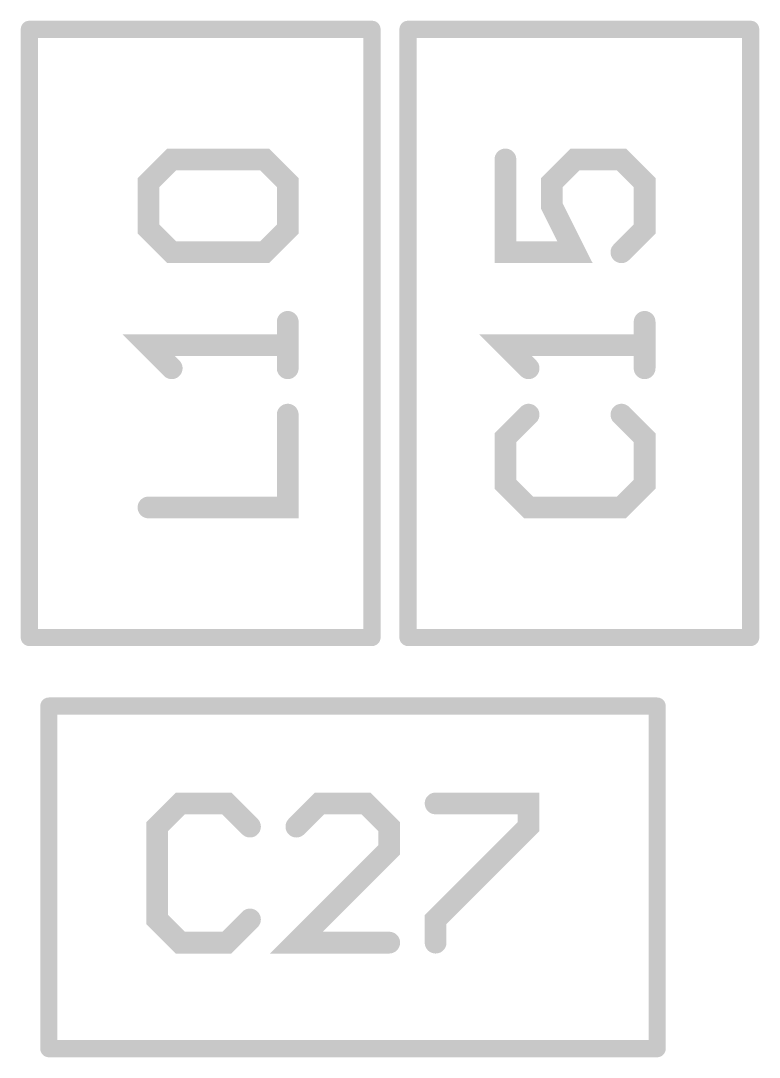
# Model space of a CAD drawing. Extents: x -4.2 to 14.8, y -3.5 to 8.8.
# Drawn here: x 7.7287 to 7.8983, y 2.6287 to 2.8668 of the extents above; entities that cross this region are included whole.
import ezdxf

# ---------------------------------------------------------------- set-up
doc = ezdxf.new("R2010")
doc.units = 0
doc.layers.add('2D_LINE_00', color=1, linetype='CONTINUOUS')

# ---------------------------------------------------------------- blocks, each defined once
blk = doc.blocks.new('SMOOTH_0$00394')
at = {"const_width": 0.00197}
blk.add_lwpolyline([(-0.00098, 0, 1), (0.00098, 0, 1)], format="xyb", close=True, dxfattribs=at)
blk = doc.blocks.new('DRAWING_3738')
at = {"layer": '2D_LINE_00', "const_width": 0.00394}
blk.add_lwpolyline([(0, 0), (0.07874, 0)], dxfattribs=at)
at = {"layer": '2D_LINE_00'}
for p in [(0, 0), (0.07874, 0)]:
    blk.add_blockref('SMOOTH_0$00394', p, dxfattribs=at)
blk = doc.blocks.new('DRAWING_3739')
at = {"layer": '2D_LINE_00', "const_width": 0.00394}
blk.add_lwpolyline([(0, 0), (0, 0.13976)], dxfattribs=at)
at = {"layer": '2D_LINE_00'}
for p in [(0, 0.13976), (0, 0)]:
    blk.add_blockref('SMOOTH_0$00394', p, dxfattribs=at)
blk = doc.blocks.new('DRAWING_3740')
at = {"layer": '2D_LINE_00', "const_width": 0.00394}
blk.add_lwpolyline([(0, 0), (0, 0.13976)], dxfattribs=at)
at = {"layer": '2D_LINE_00'}
for p in [(0, 0.13976), (0, 0)]:
    blk.add_blockref('SMOOTH_0$00394', p, dxfattribs=at)
blk = doc.blocks.new('DRAWING_3741')
at = {"layer": '2D_LINE_00', "const_width": 0.00394}
blk.add_lwpolyline([(0, 0), (0.07874, 0)], dxfattribs=at)
at = {"layer": '2D_LINE_00'}
for p in [(0, 0), (0.07874, 0)]:
    blk.add_blockref('SMOOTH_0$00394', p, dxfattribs=at)
blk = doc.blocks.new('DRAWING_3746')
at = {"layer": '2D_LINE_00', "const_width": 0.00394}
blk.add_lwpolyline([(0, 0), (0, 0.07874)], dxfattribs=at)
at = {"layer": '2D_LINE_00'}
for p in [(0, 0.07874), (0, 0)]:
    blk.add_blockref('SMOOTH_0$00394', p, dxfattribs=at)
blk = doc.blocks.new('DRAWING_3747')
at = {"layer": '2D_LINE_00', "const_width": 0.00394}
blk.add_lwpolyline([(0, 0), (0.13976, 0)], dxfattribs=at)
at = {"layer": '2D_LINE_00'}
for p in [(0, 0), (0.13976, 0)]:
    blk.add_blockref('SMOOTH_0$00394', p, dxfattribs=at)
blk = doc.blocks.new('DRAWING_3748')
at = {"layer": '2D_LINE_00', "const_width": 0.00394}
blk.add_lwpolyline([(0, 0), (0.13976, 0)], dxfattribs=at)
at = {"layer": '2D_LINE_00'}
for p in [(0, 0), (0.13976, 0)]:
    blk.add_blockref('SMOOTH_0$00394', p, dxfattribs=at)
blk = doc.blocks.new('DRAWING_3749')
at = {"layer": '2D_LINE_00', "const_width": 0.00394}
blk.add_lwpolyline([(0, 0), (0, 0.07874)], dxfattribs=at)
at = {"layer": '2D_LINE_00'}
for p in [(0, 0.07874), (0, 0)]:
    blk.add_blockref('SMOOTH_0$00394', p, dxfattribs=at)
blk = doc.blocks.new('DRAWING_3750')
at = {"layer": '2D_LINE_00', "const_width": 0.00394}
blk.add_lwpolyline([(0, 0), (0.07874, 0)], dxfattribs=at)
at = {"layer": '2D_LINE_00'}
for p in [(0, 0), (0.07874, 0)]:
    blk.add_blockref('SMOOTH_0$00394', p, dxfattribs=at)
blk = doc.blocks.new('DRAWING_3751')
at = {"layer": '2D_LINE_00', "const_width": 0.00394}
blk.add_lwpolyline([(0, 0), (0, 0.13976)], dxfattribs=at)
at = {"layer": '2D_LINE_00'}
for p in [(0, 0.13976), (0, 0)]:
    blk.add_blockref('SMOOTH_0$00394', p, dxfattribs=at)
blk = doc.blocks.new('DRAWING_3752')
at = {"layer": '2D_LINE_00', "const_width": 0.00394}
blk.add_lwpolyline([(0, 0), (0, 0.13976)], dxfattribs=at)
at = {"layer": '2D_LINE_00'}
for p in [(0, 0.13976), (0, 0)]:
    blk.add_blockref('SMOOTH_0$00394', p, dxfattribs=at)
blk = doc.blocks.new('DRAWING_3753')
at = {"layer": '2D_LINE_00', "const_width": 0.00394}
blk.add_lwpolyline([(0, 0), (0.07874, 0)], dxfattribs=at)
at = {"layer": '2D_LINE_00'}
for p in [(0, 0), (0.07874, 0)]:
    blk.add_blockref('SMOOTH_0$00394', p, dxfattribs=at)
blk = doc.blocks.new('SMOOTH_0$005')
at = {"const_width": 0.0025}
blk.add_lwpolyline([(-0.00125, 0, 1), (0.00125, 0, 1)], format="xyb", close=True, dxfattribs=at)
blk = doc.blocks.new('DRAWING_5536')
at = {"layer": '2D_LINE_00', "const_width": 0.005}
blk.add_lwpolyline([(0, 0), (0.03199, 0), (0.03199, 0.02133)], dxfattribs=at)
at = {"layer": '2D_LINE_00'}
for p in [(0.03199, 0.02133), (0, 0), (0.03199, 0)]:
    blk.add_blockref('SMOOTH_0$005', p, dxfattribs=at)
blk = doc.blocks.new('DRAWING_5537')
at = {"layer": '2D_LINE_00', "const_width": 0.005}
blk.add_lwpolyline([(0, 0), (0, 0.01066), (0, 0.00533), (-0.03199, 0.00533), (-0.02666, 0)], dxfattribs=at)
at = {"layer": '2D_LINE_00'}
for p in [(0, 0.01066), (-0.03199, 0.00533), (0, 0.00533), (-0.02666, 0), (0, 0)]:
    blk.add_blockref('SMOOTH_0$005', p, dxfattribs=at)
blk = doc.blocks.new('DRAWING_5538')
at = {"layer": '2D_LINE_00', "const_width": 0.005}
blk.add_lwpolyline([(0, 0), (-0.00533, 0.00533), (-0.00533, 0.01599), (0, 0.02132), (0.02133, 0.02132), (0.02666, 0.01599), (0.02666, 0.00533), (0.02133, 0), (0, 0)], dxfattribs=at)
at = {"layer": '2D_LINE_00'}
for p in [(0, 0.02132), (0.02133, 0.02132), (-0.00533, 0.01599), (0.02666, 0.01599), (-0.00533, 0.00533), (0.02666, 0.00533), (0, 0), (0, 0), (0.02133, 0)]:
    blk.add_blockref('SMOOTH_0$005', p, dxfattribs=at)
blk = doc.blocks.new('DRAWING_5539')
at = {"layer": '2D_LINE_00', "const_width": 0.005}
blk.add_lwpolyline([(0, 0), (-0.00534, 0.00533), (-0.016, 0.00533), (-0.02133, 0), (-0.02133, -0.02133), (-0.016, -0.02666), (-0.00534, -0.02666), (0, -0.02133)], dxfattribs=at)
at = {"layer": '2D_LINE_00'}
for p in [(-0.016, 0.00533), (-0.00534, 0.00533), (-0.02133, 0), (0, 0), (-0.02133, -0.02133), (0, -0.02133), (-0.016, -0.02666), (-0.00534, -0.02666)]:
    blk.add_blockref('SMOOTH_0$005', p, dxfattribs=at)
blk = doc.blocks.new('DRAWING_5540')
at = {"layer": '2D_LINE_00', "const_width": 0.005}
blk.add_lwpolyline([(0, 0), (-0.02133, 0), (0, 0.02133), (0, 0.02666), (-0.00534, 0.03199), (-0.016, 0.03199), (-0.02133, 0.02666)], dxfattribs=at)
at = {"layer": '2D_LINE_00'}
for p in [(-0.016, 0.03199), (-0.00534, 0.03199), (-0.02133, 0.02666), (0, 0.02666), (0, 0.02133), (-0.02133, 0), (0, 0)]:
    blk.add_blockref('SMOOTH_0$005', p, dxfattribs=at)
blk = doc.blocks.new('DRAWING_5541')
at = {"layer": '2D_LINE_00', "const_width": 0.005}
blk.add_lwpolyline([(0, 0), (0.02133, 0), (0.02133, -0.00533), (0, -0.02666), (0, -0.03199)], dxfattribs=at)
at = {"layer": '2D_LINE_00'}
for p in [(0, 0), (0.02133, 0), (0.02133, -0.00533), (0, -0.02666), (0, -0.03199)]:
    blk.add_blockref('SMOOTH_0$005', p, dxfattribs=at)
blk = doc.blocks.new('DRAWING_5542')
at = {"layer": '2D_LINE_00', "const_width": 0.005}
blk.add_lwpolyline([(0, 0), (-0.00533, -0.00534), (-0.00533, -0.016), (0, -0.02133), (0.02133, -0.02133), (0.02666, -0.016), (0.02666, -0.00534), (0.02133, 0)], dxfattribs=at)
at = {"layer": '2D_LINE_00'}
for p in [(0, 0), (0.02133, 0), (-0.00533, -0.00534), (0.02666, -0.00534), (-0.00533, -0.016), (0.02666, -0.016), (0, -0.02133), (0.02133, -0.02133)]:
    blk.add_blockref('SMOOTH_0$005', p, dxfattribs=at)
blk = doc.blocks.new('DRAWING_5543')
at = {"layer": '2D_LINE_00', "const_width": 0.005}
blk.add_lwpolyline([(0, 0), (0, 0.01066), (0, 0.00533), (-0.03199, 0.00533), (-0.02666, 0)], dxfattribs=at)
at = {"layer": '2D_LINE_00'}
for p in [(0, 0.01066), (-0.03199, 0.00533), (0, 0.00533), (-0.02666, 0), (0, 0)]:
    blk.add_blockref('SMOOTH_0$005', p, dxfattribs=at)
blk = doc.blocks.new('DRAWING_5544')
at = {"layer": '2D_LINE_00', "const_width": 0.005}
blk.add_lwpolyline([(0, 0), (0, -0.02132), (0.016, -0.02132), (0.01066, -0.01066), (0.01066, -0.00533), (0.016, 0), (0.02666, 0), (0.03199, -0.00533), (0.03199, -0.01599), (0.02666, -0.02132)], dxfattribs=at)
at = {"layer": '2D_LINE_00'}
for p in [(0, 0), (0.016, 0), (0.02666, 0), (0.01066, -0.00533), (0.03199, -0.00533), (0.01066, -0.01066), (0.03199, -0.01599), (0, -0.02132), (0.016, -0.02132), (0.02666, -0.02132)]:
    blk.add_blockref('SMOOTH_0$005', p, dxfattribs=at)

msp = doc.modelspace()

# ---------------------------------------------------------------- block references
for name, p in [('DRAWING_3738', (7.73063, 2.86488)), ('DRAWING_3739', (7.73063, 2.72512)), ('DRAWING_3740', (7.80937, 2.72512)), ('DRAWING_3750', (7.81763, 2.86488)), ('DRAWING_3751', (7.81763, 2.72512)), ('DRAWING_3752', (7.89637, 2.72512)), ('DRAWING_5538', (7.76334, 2.81365)), ('DRAWING_5544', (7.84001, 2.83497)), ('DRAWING_5537', (7.79, 2.78699)), ('DRAWING_5543', (7.872, 2.78699)), ('DRAWING_5536', (7.75801, 2.755)), ('DRAWING_5542', (7.84534, 2.77633)), ('DRAWING_3741', (7.73063, 2.72512)), ('DRAWING_3753', (7.81763, 2.72512)), ('DRAWING_3746', (7.73512, 2.63063)), ('DRAWING_3748', (7.73512, 2.70937)), ('DRAWING_3749', (7.87488, 2.63063)), ('DRAWING_5539', (7.78133, 2.68166)), ('DRAWING_5540', (7.81332, 2.655)), ('DRAWING_5541', (7.82398, 2.68699)), ('DRAWING_3747', (7.73512, 2.63063))]:
    msp.add_blockref(name, p)

doc.saveas('drawing.dxf')
